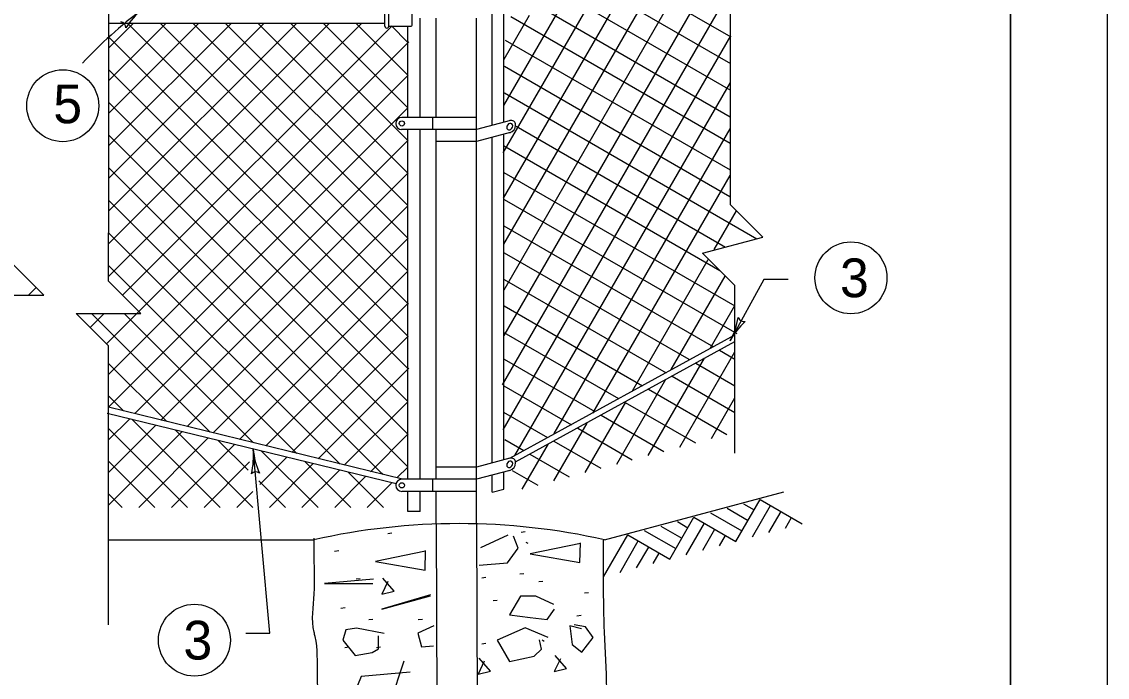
# Model space of a CAD drawing. Extents: x 1000 to 1036.3, y 1000 to 1022.
# Drawn here: x 1030.4 to 1036, y 1015.53 to 1018.92 of the extents above; entities that cross this region are included whole.
import ezdxf

# ---------------------------------------------------------------- set-up
doc = ezdxf.new("R2010")
doc.units = 0
for name, color, linetype in [('Level 1', 7, 'Continuous'), ('Level 10', 7, 'Continuous'), ('Level 11', 7, 'Continuous')]:
    doc.layers.add(name, color=color, linetype=linetype)

msp = doc.modelspace()

# ---------------------------------------------------------------- linework, layer by layer
at = {"layer": 'Level 1'}
for p, q in [((1032.8263, 1018.3833), (1032.8263, 1020.1885)), ((1032.8868, 1018.3996), (1032.8868, 1020.2047)), ((1030.8471, 1019.2129), (1030.8471, 1017.8287)), ((1032.8886, 1017.2978), (1034.0095, 1019.2393)), ((1032.8873, 1017.5336), (1033.8468, 1019.1957)), ((1032.8854, 1018.0069), (1033.5214, 1019.1085)), ((1032.8859, 1017.7694), (1033.6842, 1019.1521)), ((1033.5688, 1019.1213), (1034.0569, 1018.8393)), ((1032.272, 1018.8953), (1032.272, 1019.0621)), ((1032.2928, 1018.8953), (1032.2928, 1019.0621)), ((1032.4126, 1018.9006), (1032.4126, 1019.0568)), ((1032.8793, 1017.0433), (1034.0581, 1019.0853)), ((1032.8831, 1018.2412), (1033.3587, 1019.0649)), ((1033.4061, 1019.0776), (1034.0563, 1018.7022)), ((1032.887, 1018.4863), (1033.1959, 1019.0213)), ((1033.2513, 1019.0296), (1034.0556, 1018.5651)), ((1032.4543, 1018.4242), (1032.4543, 1018.937)), ((1032.5376, 1018.4242), (1032.5376, 1018.937)), ((1032.7458, 1016.3276), (1032.7458, 1018.937)), ((1032.8878, 1018.7256), (1033.0181, 1018.9513)), ((1032.9223, 1018.9444), (1034.0543, 1018.2908)), ((1033.0906, 1018.9848), (1034.055, 1018.4278)), ((1030.8471, 1018.782), (1030.976, 1018.9109)), ((1030.8471, 1018.6136), (1031.1444, 1018.9109)), ((1030.8471, 1018.4451), (1031.3129, 1018.9109)), ((1030.8471, 1018.9109), (1032.272, 1018.9109)), ((1030.8471, 1018.2767), (1031.4813, 1018.9109)), ((1030.8471, 1018.1083), (1031.6498, 1018.9109)), ((1030.8471, 1017.9398), (1031.8183, 1018.9109)), ((1030.8471, 1017.7713), (1031.9867, 1018.9109)), ((1030.8471, 1017.6029), (1032.1543, 1018.9102)), ((1030.9208, 1017.5082), (1032.3049, 1018.8923)), ((1030.944, 1018.9109), (1032.3947, 1017.4603)), ((1031.1124, 1018.9109), (1032.3901, 1017.6333)), ((1031.2808, 1018.9109), (1032.3925, 1017.7993)), ((1031.4493, 1018.9109), (1032.3909, 1017.9693)), ((1031.6178, 1018.9109), (1032.3898, 1018.1388)), ((1031.7862, 1018.9109), (1032.3918, 1018.3053)), ((1031.9547, 1018.9109), (1032.3897, 1018.4759)), ((1032.1232, 1018.9109), (1032.3911, 1018.643)), ((1032.2928, 1018.8953), (1032.4073, 1018.8953)), ((1032.3063, 1018.8963), (1032.3895, 1018.813)), ((1032.3917, 1018.4242), (1032.3917, 1018.8953)), ((1030.8471, 1018.8393), (1032.3933, 1017.2932)), ((1032.8835, 1016.8126), (1034.0569, 1018.845)), ((1032.8933, 1018.8236), (1034.0537, 1018.1535)), ((1030.8368, 1017.2556), (1032.3962, 1018.815)), ((1030.8471, 1018.6709), (1032.3888, 1017.1292)), ((1032.8893, 1018.6883), (1034.0531, 1018.0163)), ((1030.8471, 1017.0975), (1032.3926, 1018.643)), ((1032.9438, 1016.6788), (1034.0558, 1018.6049)), ((1032.8894, 1018.5507), (1034.1925, 1017.7983)), ((1030.8471, 1018.5025), (1032.3915, 1016.9582)), ((1030.8471, 1016.9291), (1032.391, 1018.473)), ((1032.7458, 1018.4242), (1032.3603, 1018.4242)), ((1032.5199, 1018.3618), (1032.5199, 1018.4242)), ((1032.9214, 1018.4088), (1032.7458, 1018.3618)), ((1032.9493, 1018.3786), (1034.0297, 1017.7548)), ((1030.8471, 1018.3341), (1032.3931, 1016.7882)), ((1032.7458, 1018.3618), (1032.359, 1018.3618)), ((1032.3917, 1016.5567), (1032.3917, 1018.3618)), ((1032.4543, 1016.5567), (1032.4543, 1018.3618)), ((1032.5376, 1016.5567), (1032.5376, 1018.3618)), ((1032.9183, 1018.3455), (1032.7458, 1018.2993)), ((1032.8263, 1016.6407), (1032.8263, 1018.3209)), ((1032.8868, 1016.6568), (1032.8868, 1018.3371)), ((1033.1469, 1016.7925), (1034.0547, 1018.3648)), ((1030.9818, 1016.8954), (1032.3923, 1018.3059)), ((1032.7458, 1018.2993), (1032.5376, 1018.2993)), ((1032.8841, 1018.2788), (1034.0009, 1017.6339)), ((1030.8471, 1018.1656), (1032.3917, 1016.6211)), ((1031.117, 1016.8621), (1032.3923, 1018.1373)), ((1032.8869, 1018.1395), (1034.0783, 1017.4516)), ((1033.3456, 1016.8983), (1034.0536, 1018.1246)), ((1030.8471, 1017.9972), (1032.252, 1016.5923)), ((1032.8889, 1018.0009), (1034.0884, 1017.3083)), ((1031.2522, 1016.8288), (1032.3917, 1017.9683)), ((1033.9711, 1017.7433), (1034.0863, 1017.9428)), ((1030.8471, 1017.8287), (1032.0415, 1016.6343)), ((1032.8863, 1017.8649), (1033.9673, 1017.2408)), ((1031.3873, 1016.7955), (1032.39, 1017.7983)), ((1033.9117, 1017.7233), (1034.2228, 1017.8063)), ((1032.8886, 1017.726), (1033.8415, 1017.1758)), ((1030.8471, 1017.6603), (1031.8178, 1016.6894)), ((1033.5496, 1017.0133), (1033.9407, 1017.6907)), ((1031.5224, 1016.7622), (1032.3915, 1017.6313)), ((1032.8884, 1017.5885), (1033.7233, 1017.1065)), ((1033.7503, 1017.1228), (1034.0292, 1017.6057)), ((1034.2277, 1017.5879), (1034.0536, 1017.2717)), ((1034.3527, 1017.5879), (1034.2277, 1017.5879)), ((1030.4345, 1017.5067), (1030.4734, 1017.5456)), ((1031.6576, 1016.7289), (1032.3934, 1017.4648)), ((1032.8881, 1017.4512), (1033.6014, 1017.0394)), ((1033.9502, 1017.2307), (1034.0783, 1017.4528)), ((1030.7525, 1017.3398), (1030.8242, 1017.4115)), ((1030.7584, 1017.412), (1031.3708, 1016.7996)), ((1030.9269, 1017.412), (1031.5944, 1016.7444)), ((1032.8863, 1017.3147), (1033.4777, 1016.9733)), ((1031.7928, 1016.6956), (1032.3923, 1017.2952)), ((1032.917, 1016.6649), (1034.0783, 1017.3028)), ((1032.9473, 1016.6458), (1034.0783, 1017.2671)), ((1033.7943, 1016.7226), (1034.0783, 1017.2144)), ((1033.9984, 1017.2227), (1034.0783, 1017.1766)), ((1030.8471, 1017.1549), (1031.1473, 1016.8547)), ((1032.8873, 1017.1766), (1033.3565, 1016.9058)), ((1033.6317, 1016.679), (1033.9215, 1017.181)), ((1033.8763, 1017.1557), (1034.0783, 1017.0391)), ((1031.9278, 1016.6623), (1032.3957, 1017.1301)), ((1033.7549, 1017.0883), (1034.0783, 1016.9015)), ((1032.8867, 1017.0394), (1033.2351, 1016.8383)), ((1033.469, 1016.6354), (1033.7202, 1017.0705)), ((1030.8471, 1015.8054), (1030.8471, 1016.9953)), ((1030.8471, 1016.9865), (1030.9238, 1016.9098)), ((1033.6326, 1017.0213), (1034.0373, 1016.7878)), ((1033.9571, 1016.7663), (1034.0783, 1016.9763)), ((1032.364, 1016.5567), (1030.8471, 1016.9287)), ((1032.063, 1016.629), (1032.3906, 1016.9566)), ((1033.3063, 1016.5918), (1033.5158, 1016.9548)), ((1033.5129, 1016.953), (1033.8746, 1016.7442)), ((1032.33, 1016.5328), (1030.839, 1016.8961)), ((1030.8471, 1016.7607), (1030.9558, 1016.8693)), ((1030.9669, 1016.8666), (1031.4227, 1016.4109)), ((1032.884, 1016.9034), (1033.1109, 1016.7724)), ((1033.3892, 1016.8868), (1033.7119, 1016.7005)), ((1030.8471, 1016.5922), (1031.0911, 1016.8362)), ((1030.8471, 1016.818), (1031.2543, 1016.4109)), ((1030.8471, 1016.4238), (1031.2263, 1016.803)), ((1031.19, 1016.8119), (1031.5911, 1016.4109)), ((1033.1435, 1016.5483), (1033.3159, 1016.8469)), ((1033.2673, 1016.8197), (1033.5492, 1016.6569)), ((1031.0027, 1016.4109), (1031.3616, 1016.7698)), ((1031.4132, 1016.7572), (1031.5677, 1016.6028)), ((1032.1982, 1016.5957), (1032.393, 1016.7905)), ((1032.8916, 1016.7615), (1032.9903, 1016.7045)), ((1033.1449, 1016.7528), (1033.3865, 1016.6133)), ((1031.1712, 1016.4109), (1031.4969, 1016.7367)), ((1031.6798, 1015.763), (1031.5932, 1016.7117)), ((1031.6363, 1016.7025), (1031.928, 1016.4109)), ((1032.9808, 1016.5047), (1033.1165, 1016.7398)), ((1030.8471, 1016.6496), (1031.0858, 1016.4109)), ((1031.3396, 1016.4109), (1031.5746, 1016.6459)), ((1031.6273, 1016.5302), (1031.7675, 1016.6703)), ((1031.6765, 1016.4109), (1031.9028, 1016.6373)), ((1031.8594, 1016.6478), (1032.0964, 1016.4109)), ((1032.917, 1016.6649), (1032.7458, 1016.6191)), ((1033.0211, 1016.6868), (1033.2238, 1016.5698)), ((1031.8449, 1016.4109), (1032.0381, 1016.6041)), ((1032.0826, 1016.5932), (1032.2649, 1016.4109)), ((1032.2629, 1016.5814), (1032.2451, 1016.5993)), ((1032.3361, 1016.5652), (1032.3904, 1016.6195)), ((1032.7458, 1016.6191), (1032.5376, 1016.6191)), ((1032.9169, 1016.6025), (1032.7458, 1016.5567)), ((1032.8263, 1016.4898), (1032.8263, 1016.5783)), ((1032.8868, 1016.506), (1032.8868, 1016.5944)), ((1032.9292, 1016.6023), (1033.061, 1016.5262)), ((1031.6216, 1016.5488), (1031.7596, 1016.4109)), ((1032.0139, 1016.4114), (1032.1734, 1016.5709)), ((1032.1818, 1016.4109), (1032.3067, 1016.5358)), ((1032.7458, 1016.5567), (1032.3603, 1016.5567)), ((1032.5199, 1016.4943), (1032.5199, 1016.5567)), ((1030.8471, 1016.4811), (1030.9173, 1016.4109)), ((1031.5081, 1016.4109), (1031.5904, 1016.4933)), ((1032.7458, 1016.4943), (1032.3603, 1016.4943)), ((1032.3917, 1016.3901), (1032.3917, 1016.4943)), ((1032.4543, 1016.3901), (1032.4543, 1016.4943)), ((1032.5376, 1016.3276), (1032.5376, 1016.4943)), ((1032.8263, 1016.4898), (1032.8868, 1016.506)), ((1033.4056, 1016.2443), (1034.3319, 1016.4923)), ((1034.0838, 1016.2358), (1034.2088, 1016.4523)), ((1034.1234, 1016.4295), (1034.1776, 1016.3983)), ((1034.1692, 1016.2588), (1034.263, 1016.4211)), ((1034.2088, 1016.4523), (1034.4253, 1016.3273)), ((1032.4543, 1016.3901), (1032.3917, 1016.3901)), ((1033.7423, 1016.1444), (1033.8673, 1016.3609)), ((1033.8673, 1016.3609), (1034.0838, 1016.2358)), ((1033.9528, 1016.3838), (1034.1151, 1016.29)), ((1034.0381, 1016.4067), (1034.1463, 1016.3441)), ((1034.2545, 1016.2816), (1034.3171, 1016.3898)), ((1034.3399, 1016.3044), (1034.3712, 1016.3586)), ((1032.5376, 1016.3271), (1032.5487, 1013.5776)), ((1032.7458, 1016.328), (1032.7569, 1013.5776)), ((1033.6965, 1016.3152), (1033.8048, 1016.2526)), ((1033.7818, 1016.338), (1033.836, 1016.3068)), ((1033.8277, 1016.1673), (1033.9214, 1016.3296)), ((1033.913, 1016.1901), (1033.9755, 1016.2984)), ((1030.8471, 1016.2443), (1031.9074, 1016.2443)), ((1033.4007, 1016.0529), (1033.5258, 1016.2694)), ((1033.5258, 1016.2694), (1033.7423, 1016.1444)), ((1033.6112, 1016.2923), (1033.7735, 1016.1985)), ((1033.9984, 1016.213), (1034.0297, 1016.2671)), ((1033.4861, 1016.0758), (1033.5798, 1016.2382)), ((1033.5714, 1016.0987), (1033.634, 1016.2069)), ((1033.6568, 1016.1215), (1033.6881, 1016.1757)), ((1031.5548, 1015.763), (1031.6798, 1015.763))]:
    msp.add_line(p, q, dxfattribs=at)
for points in [[(1034.2228, 1017.8063), (1034.056, 1017.973), (1034.0566, 1019.7059)], [(1030.3458, 1017.0898), (1030.3458, 1017.3398), (1030.1791, 1017.5066), (1030.5124, 1017.5066), (1030.3458, 1017.6733), (1030.3458, 1017.9233)], [(1030.8471, 1016.9953), (1030.8471, 1017.2453), (1030.6804, 1017.412), (1031.0138, 1017.412), (1030.8471, 1017.5787), (1030.8471, 1017.8287)], [(1034.0783, 1016.6922), (1034.0783, 1017.5564), (1033.9117, 1017.7232)], [(1032.3093, 1016.2785), (1032.288, 1016.2758)], [(1032.759, 1016.113), (1032.9048, 1016.1246), (1032.9608, 1016.2019), (1032.9368, 1016.2633)], [(1032.9075, 1016.2686), (1032.7665, 1016.203)], [(1032.9966, 1016.2851), (1032.9753, 1016.2824)], [(1032.0345, 1016.1869), (1032.0132, 1016.1843)], [(1032.483, 1016.1862), (1032.2243, 1016.1328), (1032.4803, 1016.0875), (1032.483, 1016.1888)], [(1033.0116, 1016.2248), (1033.0009, 1016.2301)], [(1033.2814, 1016.2254), (1033.0228, 1016.1721), (1033.2788, 1016.1268), (1033.2814, 1016.2281)], [(1032.2138, 1016.0403), (1031.9605, 1016.019), (1032.2112, 1016.019)], [(1032.1458, 1016.0429), (1032.1244, 1016.0403)], [(1032.2881, 1016.0296), (1032.2561, 1015.9629), (1032.3201, 1015.9789), (1032.2614, 1016.0456)], [(1032.7937, 1016.0494), (1032.7723, 1016.0468)], [(1032.99, 1016.0691), (1032.9687, 1016.0664)], [(1033.0882, 1016.0298), (1033.0668, 1016.0272)], [(1033.3238, 1015.9709), (1033.3025, 1015.9683)], [(1032.5075, 1015.9607), (1032.2568, 1015.886), (1032.5075, 1015.9553)], [(1032.8526, 1015.9317), (1032.8313, 1015.929)], [(1033.1449, 1015.91), (1033.0516, 1015.9527), (1032.9716, 1015.9527), (1032.9156, 1015.8567), (1033.0223, 1015.8433), (1033.1103, 1015.8327), (1033.1476, 1015.886)], [(1032.0673, 1015.8923), (1032.0458, 1015.8897)], [(1033.2846, 1015.8531), (1033.2632, 1015.8504)], [(1032.2112, 1015.8335), (1032.1898, 1015.8308)], [(1032.5247, 1015.7995), (1032.4433, 1015.7617), (1032.4619, 1015.6923), (1032.523, 1015.6972)], [(1032.4664, 1015.8335), (1032.4451, 1015.8308)], [(1033.2863, 1015.7847), (1033.2276, 1015.8007), (1033.2383, 1015.7046), (1033.289, 1015.6646), (1033.3477, 1015.7393), (1033.3077, 1015.7953), (1033.249, 1015.806)], [(1032.2681, 1015.7613), (1032.1268, 1015.788), (1032.0708, 1015.78), (1032.0548, 1015.7266), (1032.1188, 1015.6466), (1032.2068, 1015.6626), (1032.2388, 1015.6813), (1032.2388, 1015.7479)], [(1033.1156, 1015.7393), (1032.9956, 1015.79), (1032.8516, 1015.7259), (1032.9156, 1015.6166), (1033.0436, 1015.6433), (1033.0809, 1015.6806), (1033.0703, 1015.7286)], [(1032.0868, 1015.6895), (1032.0655, 1015.6868)], [(1032.2505, 1015.6895), (1032.2291, 1015.6868)], [(1032.7937, 1015.7091), (1032.7723, 1015.7064)], [(1033.0836, 1015.7286), (1033.0943, 1015.7206)], [(1032.7855, 1015.6173), (1032.7535, 1015.5507), (1032.8175, 1015.5667), (1032.7588, 1015.6333)], [(1033.1782, 1015.6304), (1033.1462, 1015.5638), (1033.2103, 1015.5798), (1033.1515, 1015.6464)], [(1032.4034, 1015.5606), (1032.1501, 1015.5393), (1032.0488, 1015.2885), (1032.3021, 1015.4059), (1032.3714, 1015.6193)]]:
    msp.add_lwpolyline(points, dxfattribs=at)
for centre, radius in [((1030.6105, 1018.4845), 0.1857), ((1032.3603, 1018.3929), 0.0135), ((1034.6775, 1017.5963), 0.1857), ((1032.3603, 1016.5254), 0.0135), ((1031.2897, 1015.7263), 0.1857)]:
    msp.add_circle(centre, radius, dxfattribs=at)
for centre, radius, start, end in [((1032.3983, 1017.138), 2.3011, 126.791, 137.1356), ((1031.2659, 1018.6767), 0.3909, 128.9505, 147.6193), ((1030.9045, 1018.8873), 0.0313, 357.7251, 79.8418), ((1032.2824, 1018.8953), 0.0104, 179.6936, 0.3064), ((1032.4074, 1018.9005), 0.00521, 270, 0), ((1032.3603, 1018.3929), 0.0312, 90, 270), ((1032.9075, 1018.3838), 0.0397, 283.6792, 1.1602), ((1032.9246, 1018.3863), 0.0227, 355.5852, 109.5687), ((1033.7111, 1017.4602), 0.3909, 331.1689, 349.8377), ((1034.3961, 1017.0831), 0.3909, 132.5161, 151.1628), ((1034.1253, 1017.4019), 0.0313, 199.9435, 282.0602), ((1033.7111, 1017.4602), 0.3909, 331.1567, 331.1689), ((1031.2038, 1016.6761), 0.3909, 346.562, 5.2087), ((1031.9825, 1016.7472), 0.3909, 185.2149, 203.8836), ((1031.9825, 1016.7472), 0.3909, 185.2026, 185.2149), ((1032.9075, 1016.6411), 0.0397, 283.6792, 1.1602), ((1032.9246, 1016.6437), 0.0227, 355.5852, 109.5687), ((1031.6066, 1016.5636), 0.0313, 53.9894, 136.1061), ((1032.3603, 1016.5254), 0.0312, 90, 270), ((1032.6556, 1012.9109), 3.4167, 77.3196, 102.6804)]:
    msp.add_arc(centre, radius, start, end, dxfattribs=at)
for points in [[(1032.9169, 1018.36), (1032.9091, 1018.358), (1032.8934, 1018.3703), (1032.917, 1018.402), (1032.9398, 1018.3826), (1032.9246, 1018.3621), (1032.9169, 1018.36)], [(1032.9169, 1016.6174), (1032.9091, 1016.6153), (1032.8934, 1016.6276), (1032.917, 1016.6593), (1032.9398, 1016.6399), (1032.9246, 1016.6194), (1032.9169, 1016.6174)]]:
    msp.add_open_spline(points, degree=3, dxfattribs=at)
msp.add_spline([(1033.3986, 1016.242), (1033.3986, 1016.2081), (1033.3986, 1016.0217), (1033.4043, 1015.7676), (1033.4154, 1015.4794), (1033.4154, 1015.1519), (1033.4211, 1014.9033), (1033.4211, 1014.6493), (1033.4324, 1014.3724), (1033.4324, 1014.1409), (1033.455, 1013.8528), (1033.4154, 1013.5591), (1033.4154, 1013.3276), (1033.3533, 1013.2089), (1033.0823, 1013.2373), (1033.0653, 1013.2373), (1032.7377, 1013.2259), (1032.4553, 1013.2373), (1032.1164, 1013.2428), (1031.9639, 1013.2373), (1031.8904, 1013.4913), (1031.9074, 1013.7624), (1031.8904, 1014.0053), (1031.9074, 1014.2594), (1031.9131, 1014.5419), (1031.93, 1014.7848), (1031.8904, 1015.0559), (1031.93, 1015.2874), (1031.9243, 1015.5473), (1031.9131, 1015.745), (1031.9074, 1015.7676), (1031.9074, 1015.9653), (1031.9074, 1016.1856), (1031.9074, 1016.242), (1031.9074, 1016.2533)], degree=3, dxfattribs=at)
at = {"layer": 'Level 10'}
for p, q in [((1036, 1022), (1036, 1000)), ((1035.5, 1021.5), (1035.5, 1000.5))]:
    msp.add_line(p, q, dxfattribs=at)
at = {"layer": 'Level 11'}
msp.add_lwpolyline([(1007, 1000.5), (1035.5, 1000.5), (1035.5, 1021.5), (1007, 1021.5)], close=True, dxfattribs=at)

# ---------------------------------------------------------------- texts
at = {"layer": 'Level 1'}
for s, p in [('5', (1030.5616, 1018.394)), ('3', (1034.6208, 1017.4963)), ('3', (1031.233, 1015.6263))]:
    msp.add_text(s, height=0.2, dxfattribs=at).set_placement(p)

doc.saveas('drawing.dxf')
